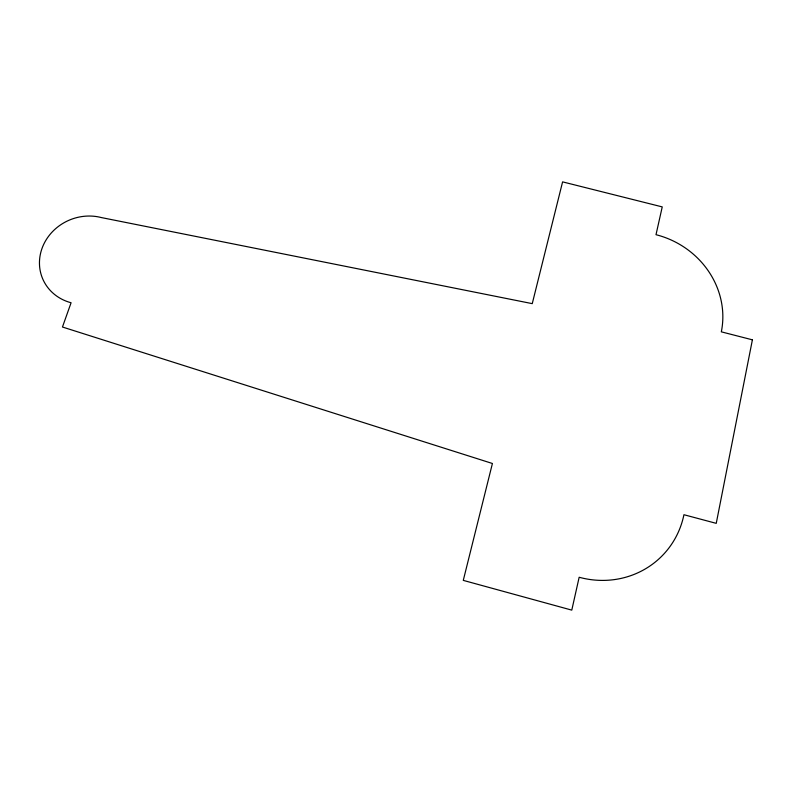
<?xml version="1.0" encoding="UTF-8"?>
<svg xmlns="http://www.w3.org/2000/svg" width="792" height="792" viewBox="0 0 792 792"><rect width="100%" height="100%" fill="white"/><g stroke="black" fill="none" stroke-linecap="round" stroke-linejoin="round"><path stroke-width="1.19" d="M752.4 339.827L716.245 523.354L683.932 514.721A89.189 84.982 42.6 0 1 579.16 577.259L571.784 610.127L463.28 580.378L492.416 463.488L62.459 327.017L71.082 302.752A47.441 43.52 -23.1 0 1 41.966 248.559A47.441 43.52 -23.1 0 1 101.336 217.562L532.254 303.643L562.597 181.873L662.241 206.9L656.004 234.699A84.952 78.953 26.1 0 1 721.324 331.838L752.4 339.827"/></g></svg>
